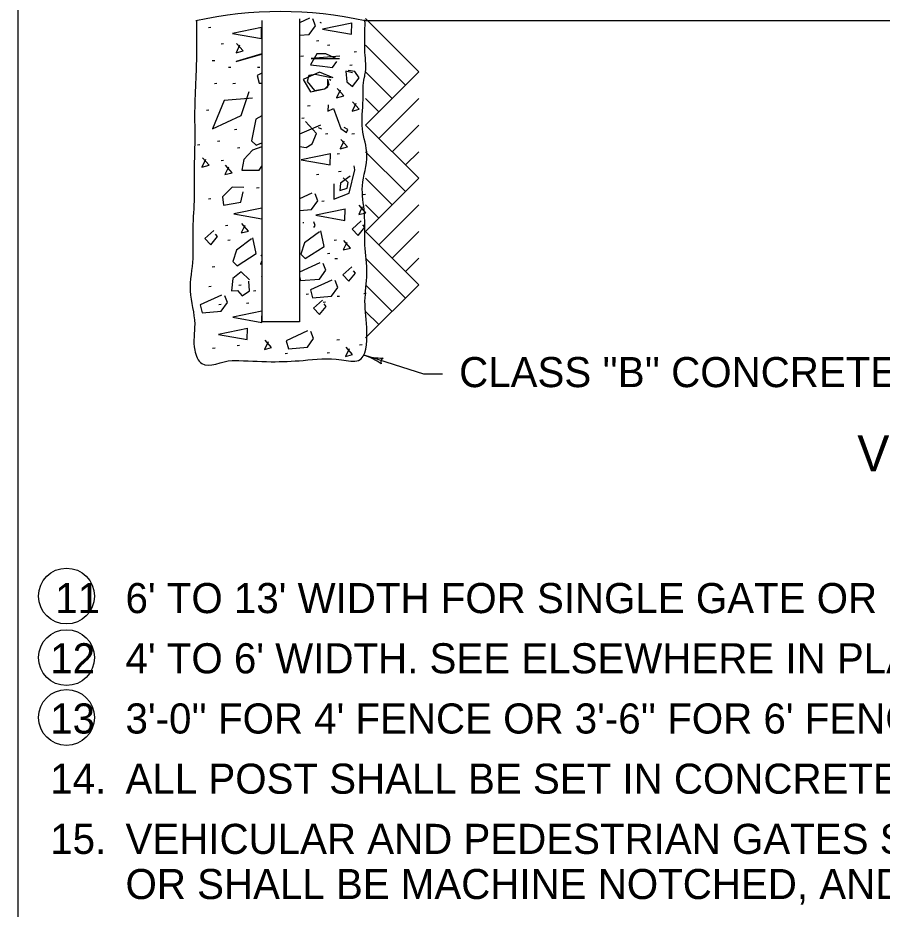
# Model space of a CAD drawing. Extents: x 997.6 to 1036.7, y 998.9 to 1022.7.
# Drawn here: x 1007 to 1012.74, y 1010.8 to 1016.73 of the extents above; entities that cross this region are included whole.
import ezdxf

# ---------------------------------------------------------------- set-up
doc = ezdxf.new("R2010")
doc.units = 0
for name, color, linetype in [('Level 1', 7, 'Continuous'), ('Level 10', 7, 'Continuous'), ('Level 11', 7, 'Continuous')]:
    doc.layers.add(name, color=color, linetype=linetype)

msp = doc.modelspace()

# ---------------------------------------------------------------- linework, layer by layer
at = {"layer": 'Level 1'}
for p, q in [((1008.6214, 1016.7082), (1008.6214, 1014.7057)), ((1008.8714, 1016.7193), (1008.8714, 1014.7057)), ((1016.3714, 1016.7057), (1009.3068, 1016.7057)), ((1009.3088, 1016.7211), (1009.6623, 1016.3675)), ((1009.3088, 1016.5443), (1009.5739, 1016.2791)), ((1009.3088, 1016.3676), (1009.4856, 1016.1908)), ((1009.6623, 1016.3675), (1009.3088, 1016.0139)), ((1009.3088, 1016.1908), (1009.3972, 1016.1023)), ((1009.6623, 1016.1906), (1009.3972, 1015.9255)), ((1009.3088, 1016.0139), (1009.6623, 1015.6603)), ((1009.6623, 1016.014), (1009.4855, 1015.8372)), ((1009.3088, 1015.8371), (1009.5739, 1015.5719)), ((1009.6623, 1015.8372), (1009.5739, 1015.7488)), ((1009.3088, 1015.6604), (1009.4856, 1015.4836)), ((1009.6623, 1015.6603), (1009.3088, 1015.3068)), ((1009.3088, 1015.4836), (1009.3972, 1015.3952)), ((1009.6623, 1015.4834), (1009.3972, 1015.2183)), ((1009.3088, 1015.3068), (1009.6623, 1014.9532)), ((1009.6623, 1015.3068), (1009.4855, 1015.13)), ((1009.3088, 1015.1299), (1009.5739, 1014.8648)), ((1009.6623, 1015.13), (1009.5739, 1015.0416)), ((1009.3088, 1014.9533), (1009.4856, 1014.7764)), ((1009.6623, 1014.9532), (1009.3088, 1014.5996)), ((1009.3088, 1014.7764), (1009.3972, 1014.688)), ((1008.8714, 1014.7057), (1008.6214, 1014.7057)), ((1009.6957, 1014.36), (1009.3006, 1014.4848)), ((1009.8207, 1014.36), (1009.6957, 1014.36))]:
    msp.add_line(p, q, dxfattribs=at)
for points in [[(1008.9374, 1016.7239), (1008.8714, 1016.6932)], [(1008.8714, 1016.6108), (1008.9354, 1016.6159), (1008.9774, 1016.6739), (1008.9594, 1016.7199)], [(1009.0155, 1016.6911), (1009.0075, 1016.6951)], [(1009.2178, 1016.6916), (1009.0238, 1016.6516), (1009.2158, 1016.6176), (1009.2178, 1016.6936)], [(1008.2827, 1016.6627), (1008.2667, 1016.6607)], [(1008.619, 1016.6622), (1008.425, 1016.6222), (1008.617, 1016.5882), (1008.619, 1016.6642)], [(1008.9993, 1016.5743), (1008.9833, 1016.5723)], [(1008.3661, 1016.5547), (1008.3501, 1016.5527)], [(1008.4728, 1016.5447), (1008.4488, 1016.4947), (1008.4968, 1016.5067), (1008.4528, 1016.5567)], [(1009.0729, 1016.5449), (1009.0569, 1016.5429)], [(1008.6214, 1016.4882), (1008.4493, 1016.437), (1008.6214, 1016.4845)], [(1008.8963, 1016.4713), (1008.8803, 1016.4693)], [(1009.1155, 1016.455), (1009.0455, 1016.487), (1008.9855, 1016.487), (1008.9435, 1016.415), (1009.0235, 1016.405), (1009.0895, 1016.397), (1009.1175, 1016.437)], [(1009.1375, 1016.473), (1008.9475, 1016.457), (1009.1355, 1016.457)], [(1009.2497, 1016.5007), (1009.2337, 1016.4987)], [(1008.3073, 1016.4418), (1008.2912, 1016.4398)], [(1008.4152, 1016.3977), (1008.3992, 1016.3957)], [(1008.6066, 1016.3977), (1008.5906, 1016.3957)], [(1009.2203, 1016.4123), (1009.2042, 1016.4103)], [(1008.6214, 1016.3587), (1008.5893, 1016.3438), (1008.6033, 1016.2918), (1008.6214, 1016.2932)], [(1009.0935, 1016.3269), (1009.0035, 1016.365), (1008.8955, 1016.3169), (1008.9435, 1016.2349), (1009.0395, 1016.2549), (1009.0675, 1016.2829), (1009.0595, 1016.3189)], [(1009.0815, 1016.3289), (1008.9755, 1016.349), (1008.9335, 1016.343), (1008.9215, 1016.3029), (1008.9695, 1016.2429), (1009.0355, 1016.2549), (1009.0595, 1016.2689), (1009.0595, 1016.3189)], [(1009.2215, 1016.361), (1009.1775, 1016.373), (1009.1855, 1016.3009), (1009.2235, 1016.2709), (1009.2675, 1016.3269), (1009.2375, 1016.369), (1009.1935, 1016.377)], [(1008.3219, 1016.2897), (1008.3059, 1016.2877)], [(1008.4447, 1016.2897), (1008.4286, 1016.2877)], [(1009.0695, 1016.3189), (1009.0775, 1016.3129)], [(1008.5593, 1016.1929), (1008.3693, 1016.1769), (1008.2933, 1015.9889), (1008.4833, 1016.0769), (1008.5353, 1016.2369)], [(1009.1404, 1016.2453), (1009.1164, 1016.1953), (1009.1645, 1016.2073), (1009.1204, 1016.2573)], [(1009.2435, 1016.1569), (1009.2195, 1016.1069), (1009.2675, 1016.1189), (1009.2235, 1016.1689)], [(1008.2679, 1016.1129), (1008.2519, 1016.1109)], [(1008.9404, 1016.1424), (1008.9244, 1016.1404)], [(1009.0615, 1016.1489), (1009.0595, 1016.1069), (1009.0955, 1016.1249), (1009.1455, 1015.9909), (1009.1815, 1015.9649), (1009.1915, 1015.9849), (1009.1675, 1015.9969)], [(1008.6214, 1016.0749), (1008.5794, 1016.0529), (1008.5513, 1015.9089), (1008.5834, 1015.8809), (1008.6214, 1015.8954)], [(1008.9012, 1016.0589), (1008.8851, 1016.0569)], [(1008.4545, 1015.9853), (1008.4384, 1015.9833)], [(1008.8714, 1015.8716), (1008.9155, 1015.8649), (1008.9555, 1015.8889), (1008.9835, 1015.9589), (1008.9095, 1016.0369)], [(1009.0095, 1016.0129), (1008.8714, 1015.9538)], [(1008.9935, 1015.9989), (1009.0175, 1015.9889)], [(1009.0583, 1015.9558), (1009.0423, 1015.9538)], [(1009.2349, 1015.9558), (1009.2189, 1015.9538)], [(1008.209, 1015.8822), (1008.193, 1015.8802)], [(1008.3415, 1015.9068), (1008.3255, 1015.9048)], [(1008.4741, 1015.8626), (1008.4581, 1015.8606)], [(1008.6214, 1015.8685), (1008.5593, 1015.8469), (1008.5013, 1015.7849), (1008.4873, 1015.7148), (1008.6034, 1015.7148), (1008.6214, 1015.7408)], [(1009.165, 1015.9066), (1009.141, 1015.8566), (1009.189, 1015.8686), (1009.145, 1015.9186)], [(1009.0755, 1015.8228), (1008.8815, 1015.7828), (1009.0735, 1015.7488), (1009.0755, 1015.8248)], [(1009.1368, 1015.8233), (1009.1208, 1015.8213)], [(1008.2458, 1015.7847), (1008.2218, 1015.7347), (1008.2698, 1015.7467), (1008.2258, 1015.7967)], [(1008.3661, 1015.7792), (1008.3501, 1015.7772)], [(1008.3993, 1015.7348), (1008.3753, 1015.6848), (1008.4233, 1015.6968), (1008.3793, 1015.7468)], [(1008.9993, 1015.6859), (1008.9833, 1015.6839)], [(1009.0995, 1015.6228), (1009.0995, 1015.5228), (1009.1995, 1015.5608), (1009.2375, 1015.7168), (1009.2335, 1015.7429)], [(1009.1466, 1015.7055), (1009.1305, 1015.7035)], [(1009.2075, 1015.6748), (1009.1435, 1015.6288), (1009.1375, 1015.5788), (1009.1875, 1015.5948), (1009.1935, 1015.6328), (1009.1595, 1015.6628)], [(1008.5013, 1015.5988), (1008.4233, 1015.6008), (1008.3593, 1015.5368), (1008.3653, 1015.4808), (1008.4813, 1015.5008), (1008.4973, 1015.5708)], [(1008.6018, 1015.5975), (1008.5858, 1015.5955)], [(1008.2827, 1015.5239), (1008.2667, 1015.5219)], [(1008.9522, 1015.5607), (1008.8714, 1015.523)], [(1008.8714, 1015.4463), (1008.9502, 1015.4526), (1008.9922, 1015.5106), (1008.9742, 1015.5567)], [(1009.0337, 1015.5092), (1009.0177, 1015.5072)], [(1009.3085, 1015.5533), (1009.2925, 1015.5513)], [(1008.6214, 1015.4628), (1008.4348, 1015.4244), (1008.6214, 1015.3913)], [(1008.6214, 1015.4926), (1008.62, 1015.4924)], [(1009.1738, 1015.4547), (1008.9797, 1015.4146), (1009.1718, 1015.3806), (1009.1738, 1015.4567)], [(1009.2877, 1015.4698), (1009.2637, 1015.4198), (1009.3118, 1015.4318), (1009.2677, 1015.4818)], [(1008.3955, 1015.3472), (1008.3795, 1015.3452)], [(1008.5073, 1015.347), (1008.4833, 1015.297), (1008.5313, 1015.309), (1008.4873, 1015.359)], [(1008.6214, 1015.3355), (1008.62, 1015.3353)], [(1008.8983, 1015.365), (1008.8924, 1015.3639)], [(1008.9663, 1015.3343), (1008.9738, 1015.3474), (1008.9661, 1015.3703)], [(1009.2795, 1015.3768), (1009.2195, 1015.3228), (1009.2595, 1015.2808), (1009.3035, 1015.3348), (1009.2915, 1015.3508)], [(1008.3011, 1015.3146), (1008.2411, 1015.2606), (1008.2811, 1015.2186), (1008.3251, 1015.2726), (1008.3131, 1015.2886)], [(1009.0035, 1015.3053), (1008.9035, 1015.2313), (1008.8795, 1015.1553), (1008.9075, 1015.1273), (1009.0335, 1015.2073), (1009.0115, 1015.3113)], [(1008.4103, 1015.249), (1008.3943, 1015.247)], [(1008.5527, 1015.2577), (1008.4527, 1015.1837), (1008.4287, 1015.1076), (1008.4567, 1015.0796), (1008.5827, 1015.1597), (1008.5607, 1015.2637)], [(1009.1171, 1015.249), (1009.1011, 1015.247)], [(1009.1846, 1015.2342), (1009.1606, 1015.1842), (1009.2086, 1015.1962), (1009.1646, 1015.2462)], [(1008.6214, 1015.1454), (1008.6148, 1015.1529)], [(1009.0729, 1015.1607), (1009.0569, 1015.1587)], [(1008.6214, 1015.1129), (1008.6108, 1015.0909), (1008.6214, 1015.0935)], [(1009.0062, 1015.0992), (1008.8714, 1015.0365)], [(1008.8714, 1015.0059), (1008.8781, 1014.9812), (1009.0042, 1014.9912), (1009.0462, 1015.0492), (1009.0282, 1015.0952)], [(1009.122, 1015.1263), (1009.106, 1015.1243)], [(1008.3073, 1015.0723), (1008.2912, 1015.0703)], [(1008.539, 1014.9864), (1008.483, 1015.0384), (1008.427, 1014.9944), (1008.419, 1014.9124), (1008.459, 1014.9144), (1008.489, 1014.8784), (1008.539, 1014.9124), (1008.533, 1014.9764)], [(1009.2173, 1015.072), (1009.1573, 1015.018), (1009.1973, 1014.976), (1009.2413, 1015.03), (1009.2293, 1015.046)], [(1008.6214, 1015.0072), (1008.6152, 1015.0064)], [(1009.0849, 1014.9842), (1008.9428, 1014.9182), (1008.9568, 1014.8662), (1009.0829, 1014.8762), (1009.1249, 1014.9342), (1009.1069, 1014.9802)], [(1008.2848, 1014.942), (1008.2688, 1014.94)], [(1008.4839, 1014.9496), (1008.4679, 1014.9476)], [(1008.3518, 1014.8845), (1008.2097, 1014.8185), (1008.2237, 1014.7665), (1008.3498, 1014.7765), (1008.3918, 1014.8345), (1008.3738, 1014.8805)], [(1008.5808, 1014.9119), (1008.5648, 1014.9099)], [(1008.9306, 1014.8907), (1008.9146, 1014.8887)], [(1009.1368, 1014.8759), (1009.1208, 1014.8739)], [(1009.3135, 1014.8956), (1009.2975, 1014.8936)], [(1008.3513, 1014.8219), (1008.3353, 1014.8199)], [(1008.5336, 1014.8302), (1008.5176, 1014.8282)], [(1009.0225, 1014.8513), (1008.9625, 1014.7973), (1009.0025, 1014.7553), (1009.0465, 1014.8093), (1009.0345, 1014.8253)], [(1009.0435, 1014.8367), (1009.0275, 1014.8347)], [(1008.6214, 1014.7765), (1008.4282, 1014.7367), (1008.6203, 1014.7027), (1008.6214, 1014.747)], [(1008.526, 1014.6625), (1008.332, 1014.6224), (1008.524, 1014.5884), (1008.526, 1014.6645)], [(1008.9245, 1014.6463), (1008.7825, 1014.5803), (1008.7965, 1014.5283), (1008.9225, 1014.5383), (1008.9645, 1014.5963), (1008.9465, 1014.6423)], [(1008.6615, 1014.5738), (1008.6375, 1014.5238), (1008.6855, 1014.5358), (1008.6415, 1014.5858)], [(1009.135, 1014.5872), (1009.119, 1014.5852)], [(1008.3098, 1014.5307), (1008.2938, 1014.5287)], [(1008.4729, 1014.5495), (1008.4569, 1014.5475)], [(1009.0698, 1014.5006), (1009.0538, 1014.4986)], [(1009.1995, 1014.5274), (1009.1755, 1014.4774), (1009.2235, 1014.4894), (1009.1795, 1014.5394)], [(1009.2855, 1014.5533), (1009.2695, 1014.5513)], [(1008.7914, 1014.4968), (1008.7754, 1014.4948)]]:
    msp.add_lwpolyline(points, dxfattribs=at)
for centre in [(1007.3232, 1012.8845), (1007.3232, 1012.4755), (1007.3232, 1012.0779)]:
    msp.add_circle(centre, 0.1856, dxfattribs=at)
for centre, radius, start, end in [((1008.7443, 1014.2057), 2.5625, 77.31962, 102.68038), ((1009.4178, 1014.8569), 0.3909, 252.41376, 271.08254), ((1009.4178, 1014.8569), 0.3909, 252.40154, 252.41376), ((1009.1815, 1014.1115), 0.3909, 53.76092, 72.40765), ((1009.4413, 1014.4392), 0.0313, 121.18836, 203.30505)]:
    msp.add_arc(centre, radius, start, end, dxfattribs=at)
msp.add_spline([(1008.187, 1016.704), (1008.187, 1016.6786), (1008.187, 1016.5388), (1008.1828, 1016.3482), (1008.1744, 1016.1321), (1008.1744, 1015.8864), (1008.1702, 1015.7), (1008.1702, 1015.5094), (1008.1617, 1015.3018), (1008.1617, 1015.1282), (1008.1448, 1014.9121), (1008.1744, 1014.6918), (1008.1744, 1014.5182), (1008.221, 1014.4292), (1008.4243, 1014.4504), (1008.437, 1014.4504), (1008.6828, 1014.4419), (1008.8945, 1014.4504), (1009.1487, 1014.4546), (1009.263, 1014.4504), (1009.3182, 1014.641), (1009.3054, 1014.8443), (1009.3182, 1015.0265), (1009.3054, 1015.2171), (1009.3012, 1015.4289), (1009.2885, 1015.6111), (1009.3182, 1015.8144), (1009.2885, 1015.9881), (1009.2928, 1016.1829), (1009.3012, 1016.3313), (1009.3054, 1016.3482), (1009.3054, 1016.4964), (1009.3054, 1016.6617), (1009.3054, 1016.704), (1009.3054, 1016.7125)], degree=3, dxfattribs=at)
at = {"layer": 'Level 10'}
msp.add_line((1007, 1021.5), (1007, 1000.5), dxfattribs=at)
at = {"layer": 'Level 11'}
msp.add_lwpolyline([(1007, 1000.5), (1035.5, 1000.5), (1035.5, 1021.5), (1007, 1021.5)], close=True, dxfattribs=at)

# ---------------------------------------------------------------- texts
at = {"layer": 'Level 1'}
for s, height, p in [("CLASS ''B'' CONCRETE (TYP.)", 0.2, (1009.9306, 1014.2726)), ("VEHICULAR GATE ( 4' AND 6' HIGH FENCE )", 0.24, (1012.5742, 1013.7132)), ('11', 0.2, (1007.2483, 1012.7711)), ("6' TO 13' WIDTH FOR SINGLE GATE OR 12' TO 26' WIDTH FOR DOUBLE GATE. SEE ELSEWHERE IN PLANS FOR GATE HEIGHT.", 0.2, (1007.7152, 1012.7711)), ('12', 0.2, (1007.2152, 1012.3711)), ("4' TO 6' WIDTH. SEE ELSEWHERE IN PLANS FOR GATE HEIGHT.", 0.2, (1007.7152, 1012.3711)), ('13', 0.2, (1007.2152, 1011.9711)), ("3'-0'' FOR 4' FENCE OR 3'-6'' FOR 6' FENCE. 2'-6'' FOR 4' FENCE OR 3'-0'' FOR 6' FENCE.", 0.2, (1007.7152, 1011.9711)), ('14.', 0.2, (1007.2152, 1011.5711)), ('ALL POST SHALL BE SET IN CONCRETE TO THE DIMENSIONS AS INDICATED ON THIS DRAWING.', 0.2, (1007.7152, 1011.5711)), ('15.', 0.2, (1007.2152, 1011.1711)), ('VEHICULAR AND PEDESTRIAN GATES SHALL HAVE HEAVY PRESSED STEEL CORNERS SECURELY RIVETED', 0.2, (1007.7152, 1011.1711)), ('OR SHALL BE MACHINE NOTCHED, AND ELECTRICALLY WELDED SO AS TO BE RIGID AND WATER TIGHT;', 0.2, (1007.7152, 1010.8711))]:
    msp.add_text(s, height=height, dxfattribs=at).set_placement(p)

doc.saveas('drawing.dxf')
